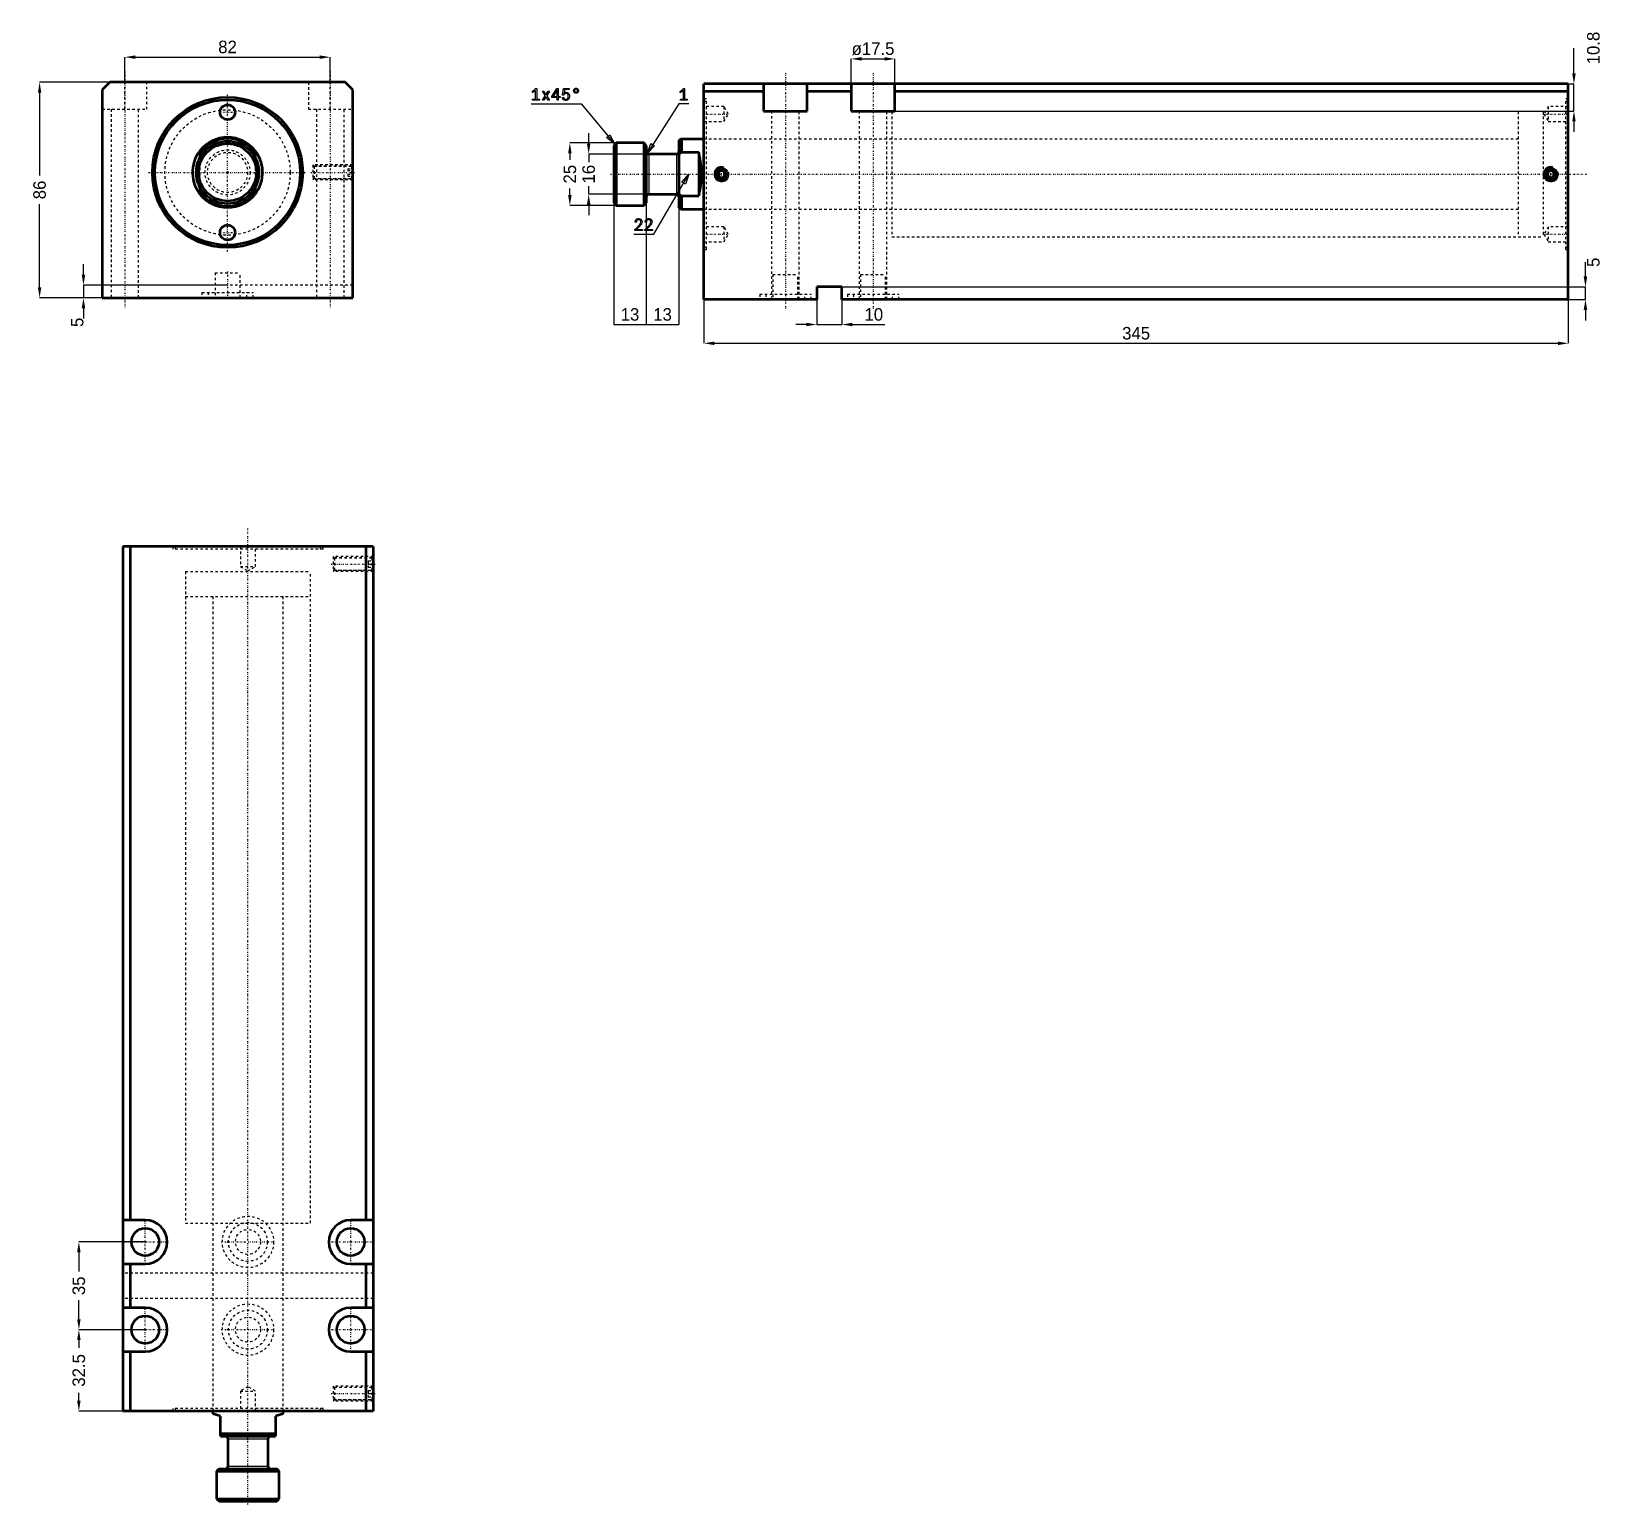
# Model space of a CAD drawing. Header units: millimetres. Extents: x -78 to 548, y -532 to 56.
import ezdxf

# ---------------------------------------------------------------- set-up
doc = ezdxf.new("R2010")
doc.units = ezdxf.units.MM
doc.linetypes.add('Center', pattern=[1.5, 0.45, -0.5, 0.05, -0.5])
doc.linetypes.add('Dashed', pattern=[2, 1, -1])
for name, color, linetype, lineweight in [('2d ConnectionPoints', 7, 'Continuous', 50), ('AM_0', 7, 'Continuous', 50), ('AM_4', 3, 'Continuous', 25), ('AM_5', 3, 'Continuous', 25), ('AM_7', 7, 'Center', 25), ('AM_9', 6, 'Dashed', 25)]:
    doc.layers.add(name, color=color, linetype=linetype, lineweight=lineweight)
doc.dimstyles.new('ISO-25', dxfattribs={"dimtxt": 2.5, "dimasz": 2.5, "dimexe": 1.25, "dimexo": 0.625, "dimtad": 1, "dimtxsty": 'Standard', "dimcen": 2.5, "dimadec": 0, "dimazin": 0, "dimtfac": 1, "dimtmove": 0, "dimatfit": 3, "dimfxl": 0, "dimarcsym": 0})

# ---------------------------------------------------------------- blocks, each defined once
blk = doc.blocks.new('1_JECX_MF_TLA_50_250_0_rod__0_in_JECX_MF_160_TLA_50_250_0__0')
at = {"layer": 'AM_0'}
for p, q in [((-11, 8.66), (-11, 5.94)), ((11, 8.66), (11, 5.94)), ((-11, -5.94), (-11, -8.66)), ((11, -5.94), (11, -8.66))]:
    blk.add_line(p, q, dxfattribs=at)
for points in [[(-11, 8.66), (-11.71, 7.67), (-12.34, 6.62), (-12.87, 5.52), (-13.3, 4.38), (-13.63, 3.2), (-13.86, 2), (-13.98, 0.78), (-13.99, -0.44), (-13.9, -1.65), (-13.7, -2.86), (-13.4, -4.04), (-13, -5.2), (-12.5, -6.31), (-11.9, -7.37), (-11.21, -8.38), (-11, -8.66)], [(11, -8.66), (11.71, -7.67), (12.34, -6.62), (12.87, -5.52), (13.3, -4.38), (13.63, -3.2), (13.86, -2), (13.98, -0.78), (13.99, 0.44), (13.9, 1.65), (13.7, 2.86), (13.4, 4.04), (13, 5.2), (12.5, 6.31), (11.9, 7.37), (11.21, 8.38), (11, 8.66)]]:
    blk.add_lwpolyline(points, dxfattribs=at)
for radius in [12.5, 11.5]:
    blk.add_circle((0, 0), radius, dxfattribs=at)
for radius, start, end in [(14, 38.21321, 141.78679), (13.5, 35.43094, 144.56906), (13.5, 215.43094, 324.56906), (14, 218.21321, 321.78679)]:
    blk.add_arc((0, 0), radius, start, end, dxfattribs=at)
at = {"layer": 'AM_9'}
for p, q in [((-11, 5.94), (-11, -5.94)), ((11, 5.94), (11, -5.94))]:
    blk.add_line(p, q, dxfattribs=at)
for radius in [9, 8]:
    blk.add_circle((0, 0), radius, dxfattribs=at)
blk = doc.blocks.new('2_JECX_MF_EXLA_50_250_0_body__0_in_JECX_MF_160_TLA_50_250_0__0')
at = {"layer": 'AM_0'}
for p, q in [((-47, 36), (-50, 33)), ((-50, 33), (-50, -50)), ((47, 36), (-47, 36)), ((50, 33), (47, 36)), ((50, -50), (50, 33)), ((-50, -50), (50, -50))]:
    blk.add_line(p, q, dxfattribs=at)
for centre, radius in [((0, 0), 30), ((0, 0), 29), ((0, 24), 3), ((0, -24), 3)]:
    blk.add_circle(centre, radius, dxfattribs=at)
at = {"layer": 'AM_5', "linetype": 'Dashed'}
for p, q in [((50, 3), (34, 3)), ((50, -3), (34, -3))]:
    blk.add_line(p, q, dxfattribs=at)
at = {"layer": 'AM_7'}
for p, q in [((-41, 40.3), (-41, -54.3)), ((41, 40.3), (41, -54.3)), ((0, -31.5), (0, 31.5)), ((-3.15, 24), (3.15, 24)), ((-31.5, 0), (31.5, 0)), ((33.2, 0), (50.8, 0)), ((-3.15, -24), (3.15, -24)), ((0, -39.5), (0, -50.5))]:
    blk.add_line(p, q, dxfattribs=at)
at = {"layer": 'AM_9'}
for p, q in [((-41, 25.2), (-41, 36)), ((-32.25, 25.2), (-32.25, 36)), ((32.25, 36), (32.25, 25.2)), ((41, 25.2), (41, 36)), ((-50, 25.2), (-32.25, 25.2)), ((-46.5, 25.2), (-46.5, -50)), ((-35.5, -50), (-35.5, 25.2)), ((32.25, 25.2), (50, 25.2)), ((35.5, 25.2), (35.5, -50)), ((46.5, -50), (46.5, 25.2)), ((34.54, 2.46), (34, 3)), ((34, 3), (34, -3)), ((49.5, 2.4), (34, 2.4)), ((49.46, 2.46), (34.54, 2.46)), ((34.54, 2.46), (34.54, -2.46)), ((48, 1.44), (50, 1.44)), ((48, 1.44), (48, -1.44)), ((48, 0.72), (50, 0.72)), ((50, 3), (49.46, 2.46)), ((49.46, 2.46), (49.46, -2.46)), ((50, 1.9), (49.5, 2.4)), ((49.5, 2.4), (49.5, -2.4)), ((34, -2.4), (49.5, -2.4)), ((34, -3), (34.54, -2.46)), ((34.54, -2.46), (49.46, -2.46)), ((48, -0.72), (50, -0.72)), ((48, -1.44), (50, -1.44)), ((49.46, -2.46), (50, -3)), ((49.5, -2.4), (50, -1.9)), ((-5, -40), (5, -40)), ((-5, -40), (-5, -50)), ((5, -50), (5, -40)), ((50, -45), (-50, -45)), ((-10.25, -47.9), (10.25, -47.9)), ((-10.25, -47.9), (-10.25, -50)), ((-7.75, -47.9), (-7.75, -50)), ((7.75, -50), (7.75, -47.9)), ((10.25, -50), (10.25, -47.9))]:
    blk.add_line(p, q, dxfattribs=at)
blk.add_circle((0, 0), 25, dxfattribs=at)
blk = doc.blocks.new('*D3')
at = {"layer": 'AM_5', "color": 0, "lineweight": -2}
for p, q in [((-41, 36), (-41, 46)), ((-36.83, 46), (36.83, 46)), ((41, 36), (41, 46))]:
    blk.add_line(p, q, dxfattribs=at)
at = {"layer": 'AM_5', "color": 0}
for points in [[(-36.83, 46.69), (-36.83, 45.31), (-41, 46)], [(36.83, 45.31), (36.83, 46.69), (41, 46)]]:
    blk.add_solid(points, dxfattribs=at)
at = {"layer": 'Defpoints', "color": 0}
for p in [(41, 46), (-41, 36), (41, 36)]:
    blk.add_point(p, dxfattribs=at)
at = {"layer": 'AM_5', "color": 0, "insert": (0, 50.05), "char_height": 5, "attachment_point": 5}
blk.add_mtext('82', dxfattribs=at)
blk = doc.blocks.new('*D4')
at = {"layer": 'AM_5', "color": 0, "lineweight": -2}
for p, q in [((-47, 36), (-75, 36)), ((-75, 31.83), (-75, -1.28)), ((-75, -45.83), (-75, -12.72)), ((-50, -50), (-75, -50))]:
    blk.add_line(p, q, dxfattribs=at)
at = {"layer": 'AM_5', "color": 0}
for points in [[(-74.31, 31.83), (-75.69, 31.83), (-75, 36)], [(-75.69, -45.83), (-74.31, -45.83), (-75, -50)]]:
    blk.add_solid(points, dxfattribs=at)
at = {"layer": 'Defpoints', "color": 0}
for p in [(-47, 36), (-75, -50), (-50, -50)]:
    blk.add_point(p, dxfattribs=at)
at = {"layer": 'AM_5', "color": 0, "insert": (-75, -7), "char_height": 5, "attachment_point": 5, "rotation": 90}
blk.add_mtext('86', dxfattribs=at)
blk = doc.blocks.new('*D5')
at = {"layer": 'AM_5', "color": 0, "lineweight": -2}
for p, q in [((-57.5, -40.83), (-57.5, -36.67)), ((0, -45), (-57.5, -45)), ((-57.5, -45), (-57.5, -50)), ((-50, -50), (-57.5, -50)), ((-57.5, -54.17), (-57.5, -58.33))]:
    blk.add_line(p, q, dxfattribs=at)
at = {"layer": 'AM_5', "color": 0}
for points in [[(-58.19, -40.83), (-56.81, -40.83), (-57.5, -45)], [(-56.81, -54.17), (-58.19, -54.17), (-57.5, -50)]]:
    blk.add_solid(points, dxfattribs=at)
at = {"layer": 'Defpoints', "color": 0}
for p in [(-57.5, -50), (-50, -50), (0, -45)]:
    blk.add_point(p, dxfattribs=at)
at = {"layer": 'AM_5', "color": 0, "insert": (-60, -59.83), "char_height": 5, "attachment_point": 5, "rotation": 90}
blk.add_mtext('5', dxfattribs=at)
blk = doc.blocks.new('1_JECX_MF_TLA_50_250_0_rod__0_in_JECX_MF_160_TLA_50_250_0__4')
at = {"layer": 'AM_0'}
for p, q in [((-14, 0), (-14, -1.03)), ((14, -1.03), (14, 0)), ((-11, -2), (-14, -1.03)), ((-11, -10), (-11, -2)), ((14, -1.03), (11, -2)), ((11, -2), (11, -10)), ((-11, -9), (11, -9)), ((-11, -10), (11, -10)), ((-8, -11), (-8, -22)), ((8, -22), (8, -11)), ((-11.5, -23), (-12.5, -24)), ((-12.5, -24), (-12.5, -35)), ((-12.5, -24), (12.5, -24)), ((-11.5, -23), (11.5, -23)), ((12.5, -24), (11.5, -23)), ((12.5, -35), (12.5, -24)), ((-12.5, -35), (12.5, -35)), ((-12.5, -35), (-11.5, -36)), ((-11.5, -36), (11.5, -36)), ((11.5, -36), (12.5, -35))]:
    blk.add_line(p, q, dxfattribs=at)
for centre, start, end in [((-9, -11), 0, 90), ((9, -11), 90, 180), ((-9, -22), 270, 360), ((9, -22), 180, 270)]:
    blk.add_arc(centre, 1, start, end, dxfattribs=at)
at = {"layer": 'AM_4'}
for p, q in [((-8, -11), (8, -11)), ((-8, -22), (8, -22))]:
    blk.add_line(p, q, dxfattribs=at)
at = {"layer": 'AM_7'}
blk.add_line((0, -37.3), (0, 352.25), dxfattribs=at)
at = {"layer": 'AM_9'}
for p, q in [((-25, 335), (25, 335)), ((-25, 335), (-25, 325)), ((25, 325), (25, 335)), ((-25, 325), (25, 325)), ((-14, 325), (-14, 0)), ((14, 0), (14, 325))]:
    blk.add_line(p, q, dxfattribs=at)
blk = doc.blocks.new('2_JECX_MF_EXLA_50_250_0_body__0_in_JECX_MF_160_TLA_50_250_0__4')
at = {"layer": 'AM_0'}
for p, q in [((50, 345), (-50, 345)), ((-50, 345), (-50, 0)), ((-47, 345), (-47, 76.25)), ((47, 345), (47, 76.25)), ((50, 345), (50, 0)), ((-41, 76.25), (-50, 76.25)), ((50, 76.25), (41, 76.25)), ((-50, 58.75), (-41, 58.75)), ((-47, 58.75), (-47, 41.25)), ((41, 58.75), (50, 58.75)), ((47, 58.75), (47, 41.25)), ((-41, 41.25), (-50, 41.25)), ((50, 41.25), (41, 41.25)), ((-50, 23.75), (-41, 23.75)), ((-47, 23.75), (-47, 0)), ((41, 23.75), (50, 23.75)), ((47, 23.75), (47, 0)), ((50, 0), (-50, 0))]:
    blk.add_line(p, q, dxfattribs=at)
for centre in [(-41, 67.5), (41, 67.5), (-41, 32.5), (41, 32.5)]:
    blk.add_circle(centre, 5.5, dxfattribs=at)
for centre, start, end in [((-41, 67.5), 270, 90), ((41, 67.5), 90, 270), ((-41, 32.5), 270, 90), ((41, 32.5), 90, 270)]:
    blk.add_arc(centre, 8.75, start, end, dxfattribs=at)
at = {"layer": 'AM_5', "linetype": 'Dashed'}
for p, q in [((50, 341), (34, 341)), ((50, 335), (34, 335)), ((50, 10), (34, 10)), ((50, 4), (34, 4))]:
    blk.add_line(p, q, dxfattribs=at)
at = {"layer": 'AM_7'}
for p, q in [((33.2, 338), (50.8, 338)), ((-41, 58.3125), (-41, 76.6875)), ((41, 58.3125), (41, 76.6875)), ((-50.1875, 67.5), (-31.8125, 67.5)), ((-10.7625, 67.5), (10.7625, 67.5)), ((31.8125, 67.5), (50.1875, 67.5)), ((-41, 23.3125), (-41, 41.6875)), ((41, 23.3125), (41, 41.6875)), ((-50.1875, 32.5), (-31.8125, 32.5)), ((-10.7625, 32.5), (10.7625, 32.5)), ((31.8125, 32.5), (50.1875, 32.5)), ((33.2, 7), (50.8, 7))]:
    blk.add_line(p, q, dxfattribs=at)
at = {"layer": 'AM_9'}
for p, q in [((-30, 345), (-30, 344)), ((-29, 345), (-29, 344)), ((-3, 345), (-3, 337)), ((3, 337), (3, 345)), ((29, 344), (29, 345)), ((30, 344), (30, 345)), ((30, 344), (-30, 344)), ((34, 341), (34, 335)), ((34.5415, 340.4585), (34, 341)), ((49.5, 340.4), (34, 340.4)), ((49.4585, 340.4585), (34.5415, 340.4585)), ((34.5415, 340.4585), (34.5415, 335.5415)), ((48, 339.25), (50, 339.25)), ((48, 339.25), (48, 336.75)), ((50, 341), (49.4585, 340.4585)), ((49.4585, 340.4585), (49.4585, 335.5415)), ((49.5, 340.4), (49.5, 335.6)), ((50, 339.9), (49.5, 340.4)), ((-25, 335), (25, 335)), ((-25, 335), (-25, 75)), ((-3, 337), (0, 335.2679)), ((-3, 337), (3, 337)), ((0, 335.2679), (3, 337)), ((25, 75), (25, 335)), ((34, 335.6), (49.5, 335.6)), ((34, 335), (34.5415, 335.5415)), ((34.5415, 335.5415), (49.4585, 335.5415)), ((48, 338), (50, 338)), ((48, 336.75), (50, 336.75)), ((49.4585, 335.5415), (50, 335)), ((49.5, 335.6), (50, 336.1)), ((-25, 75), (25, 75)), ((-14, 75), (-14, 0)), ((14, 0), (14, 75)), ((50, 55), (-50, 55)), ((50, 45), (-50, 45)), ((0, 9.7321), (-3, 8)), ((-3, 8), (-3, 0)), ((-3, 8), (3, 8)), ((3, 8), (0, 9.7321)), ((3, 0), (3, 8)), ((34, 10), (34, 4)), ((34.5415, 9.4585), (34, 10)), ((49.5, 9.4), (34, 9.4)), ((49.4585, 9.4585), (34.5415, 9.4585)), ((34.5415, 9.4585), (34.5415, 4.5415)), ((48, 8.25), (50, 8.25)), ((48, 8.25), (48, 5.75)), ((48, 7), (50, 7)), ((50, 10), (49.4585, 9.4585)), ((49.4585, 9.4585), (49.4585, 4.5415)), ((50, 8.9), (49.5, 9.4)), ((49.5, 9.4), (49.5, 4.6)), ((30, 1), (-30, 1)), ((-30, 1), (-30, 0)), ((-29, 1), (-29, 0)), ((29, 0), (29, 1)), ((30, 0), (30, 1)), ((34, 4.6), (49.5, 4.6)), ((34, 4), (34.5415, 4.5415)), ((34.5415, 4.5415), (49.4585, 4.5415)), ((48, 5.75), (50, 5.75)), ((49.4585, 4.5415), (50, 4)), ((49.5, 4.6), (50, 5.1))]:
    blk.add_line(p, q, dxfattribs=at)
for centre, radius in [((0, 67.5), 10.25), ((0, 67.5), 7.75), ((0, 67.5), 5), ((0, 32.5), 10.25), ((0, 32.5), 7.75), ((0, 32.5), 5)]:
    blk.add_circle(centre, radius, dxfattribs=at)
blk = doc.blocks.new('*D11')
at = {"layer": 'AM_5', "color": 0, "lineweight": -2}
for p, q in [((-32.84, -426.77), (-59.34, -426.77)), ((-59.34, -430.93), (-59.34, -438.6)), ((-59.34, -457.6), (-59.34, -449.93)), ((-32.84, -461.77), (-59.34, -461.77))]:
    blk.add_line(p, q, dxfattribs=at)
at = {"layer": 'AM_5', "color": 0}
for points in [[(-60.03, -430.93), (-58.64, -430.93), (-59.34, -426.77)], [(-60.03, -457.6), (-58.64, -457.6), (-59.34, -461.77)]]:
    blk.add_solid(points, dxfattribs=at)
at = {"layer": 'Defpoints', "color": 0}
for p in [(-59.34, -426.77), (-32.84, -426.77), (-32.84, -461.77)]:
    blk.add_point(p, dxfattribs=at)
at = {"layer": 'AM_5', "color": 0, "insert": (-59.34, -444.27), "char_height": 5, "attachment_point": 5, "rotation": 90}
blk.add_mtext('35', dxfattribs=at)
blk = doc.blocks.new('*D12')
at = {"layer": 'AM_5', "color": 0, "lineweight": -2}
for p, q in [((-32.84, -461.77), (-59.34, -461.77)), ((-59.34, -465.93), (-59.34, -469.02)), ((-59.34, -490.1), (-59.34, -487.02)), ((-41.84, -494.27), (-59.34, -494.27))]:
    blk.add_line(p, q, dxfattribs=at)
at = {"layer": 'AM_5', "color": 0}
for points in [[(-60.03, -465.93), (-58.64, -465.93), (-59.34, -461.77)], [(-60.03, -490.1), (-58.64, -490.1), (-59.34, -494.27)]]:
    blk.add_solid(points, dxfattribs=at)
at = {"layer": 'Defpoints', "color": 0}
for p in [(-32.84, -461.77), (-59.34, -494.27), (-41.84, -494.27)]:
    blk.add_point(p, dxfattribs=at)
at = {"layer": 'AM_5', "color": 0, "insert": (-59.34, -478.02), "char_height": 5, "attachment_point": 5, "rotation": 90}
blk.add_mtext('32.5', dxfattribs=at)
blk = doc.blocks.new('1_JECX_MF_TLA_50_250_0_rod__0_in_JECX_MF_160_TLA_50_250_0__2')
at = {"layer": 'AM_0'}
for p, q in [((-9, 14), (-10, 13.5)), ((-10, 13.5), (-10, -13.5)), ((0, 14), (-9, 14)), ((-9, 14), (-9, 8.66)), ((-35, 12.5), (-36, 11.5)), ((-36, 11.5), (-36, -11.5)), ((-24, 12.5), (-35, 12.5)), ((-35, 12.5), (-35, -12.5)), ((-23, 11.5), (-24, 12.5)), ((-24, 12.5), (-24, -12.5)), ((-23, 11.5), (-23, -11.5)), ((-11, 8), (-22, 8)), ((-9, 8.66), (-10, 7.83)), ((-2, 8.66), (-9, 8.66)), ((-2, 8.66), (-2, -8.66)), ((-36, -11.5), (-35, -12.5)), ((-35, -12.5), (-24, -12.5)), ((-24, -12.5), (-23, -11.5)), ((-22, -8), (-11, -8)), ((-9, -8.66), (-2, -8.66)), ((-9, -8.66), (-9, -14)), ((-10, -13.5), (-9, -14)), ((-9, -14), (0, -14))]:
    blk.add_line(p, q, dxfattribs=at)
for points in [[(-2, -8.66), (-1.77, -7.67), (-1.57, -6.62), (-1.39, -5.52), (-1.25, -4.38), (-1.15, -3.2), (-1.07, -2), (-1.03, -0.78), (-1.03, 0.44), (-1.06, 1.65), (-1.12, 2.86), (-1.22, 4.04), (-1.35, 5.2), (-1.51, 6.31), (-1.71, 7.37), (-1.93, 8.38), (-2, 8.66)], [(-10, -7.83), (-9.96, -7.86), (-9, -8.66)]]:
    blk.add_lwpolyline(points, dxfattribs=at)
for centre, start, end in [((-22, 9), 180, 270), ((-11, 9), 270, 0), ((-22, -9), 90, 180), ((-11, -9), 360, 90)]:
    blk.add_arc(centre, 1, start, end, dxfattribs=at)
at = {"layer": 'AM_4'}
for p, q in [((-22, 8), (-22, -8)), ((-11, 8), (-11, -8))]:
    blk.add_line(p, q, dxfattribs=at)
at = {"layer": 'AM_7'}
blk.add_line((-37.3, 0), (352.25, 0), dxfattribs=at)
at = {"layer": 'AM_9'}
for p, q in [((335, 25), (325, 25)), ((325, 25), (325, -25)), ((335, 25), (335, -25)), ((325, 14), (0, 14)), ((0, -14), (325, -14)), ((325, -25), (335, -25))]:
    blk.add_line(p, q, dxfattribs=at)
blk = doc.blocks.new('2_JECX_MF_EXLA_50_250_0_body__0_in_JECX_MF_160_TLA_50_250_0__2')
at = {"layer": 'AM_0'}
for p, q in [((0, -50), (0, 36)), ((345, 36), (0, 36)), ((23.75, 33), (0, 33)), ((23.75, 36), (23.75, 25.2)), ((41.25, 25.2), (41.25, 36)), ((58.75, 33), (41.25, 33)), ((58.75, 36), (58.75, 25.2)), ((76.25, 25.2), (76.25, 36)), ((345, 33), (76.25, 33)), ((345, -50), (345, 36)), ((23.75, 25.2), (41.25, 25.2)), ((58.75, 25.2), (76.25, 25.2)), ((7, 1.44), (5.75, 0.72)), ((5.75, 0.72), (5.75, -0.72)), ((8.25, 0.72), (7, 1.44)), ((8.25, -0.72), (8.25, 0.72)), ((338, 1.44), (336.75, 0.72)), ((336.75, 0.72), (336.75, -0.72)), ((339.25, 0.72), (338, 1.44)), ((339.25, -0.72), (339.25, 0.72)), ((5.75, -0.72), (7, -1.44)), ((7, -1.44), (8.25, -0.72)), ((336.75, -0.72), (338, -1.44)), ((338, -1.44), (339.25, -0.72)), ((45, -50), (0, -50)), ((45, -45), (45, -50)), ((55, -45), (45, -45)), ((55, -50), (55, -45)), ((345, -50), (55, -50))]:
    blk.add_line(p, q, dxfattribs=at)
for centre, radius in [((7, 0), 2.46), ((7, 0), 2.4), ((7, 0), 1.9), ((338, 0), 2.46), ((338, 0), 2.4), ((338, 0), 1.9)]:
    blk.add_circle(centre, radius, dxfattribs=at)
at = {"layer": 'AM_5'}
for centre in [(7, 0), (338, 0)]:
    blk.add_arc(centre, 3, 75, 15, dxfattribs=at)
at = {"layer": 'AM_7'}
for p, q in [((32.5, 40.3), (32.5, -54.3)), ((67.5, 40.3), (67.5, -54.3)), ((-0.49, 24), (10.22, 24)), ((334.78, 24), (345.49, 24)), ((7, -3.15), (7, 3.15)), ((338, -3.15), (338, 3.15)), ((-0.49, -24), (10.22, -24)), ((334.78, -24), (345.49, -24))]:
    blk.add_line(p, q, dxfattribs=at)
at = {"layer": 'AM_9'}
for p, q in [((1, 30), (0, 30)), ((1, 29), (0, 29)), ((8, 27), (0, 27)), ((1, -30), (1, 30)), ((9.73, 24), (8, 27)), ((8, 27), (8, 21)), ((27, 25.2), (27, -50)), ((38, -50), (38, 25.2)), ((62, 25.2), (62, -50)), ((73, -50), (73, 25.2)), ((337, 27), (335.27, 24)), ((345, 27), (337, 27)), ((337, 27), (337, 21)), ((344, -30), (344, 30)), ((345, 30), (344, 30)), ((345, 29), (344, 29)), ((0, 21), (8, 21)), ((8, 21), (9.73, 24)), ((335, 25), (75, 25)), ((75, 25), (75, -25)), ((335, 25), (335, -25)), ((335.27, 24), (337, 21)), ((337, 21), (345, 21)), ((75, 14), (0, 14)), ((0, -14), (75, -14)), ((8, -21), (0, -21)), ((9.73, -24), (8, -21)), ((8, -21), (8, -27)), ((8, -27), (9.73, -24)), ((75, -25), (335, -25)), ((337, -21), (335.27, -24)), ((335.27, -24), (337, -27)), ((345, -21), (337, -21)), ((337, -21), (337, -27)), ((0, -27), (8, -27)), ((0, -29), (1, -29)), ((0, -30), (1, -30)), ((337, -27), (345, -27)), ((344, -29), (345, -29)), ((344, -30), (345, -30)), ((27.5, -40), (37.5, -40)), ((27.5, -40), (27.5, -50)), ((37.5, -50), (37.5, -40)), ((62.5, -40), (72.5, -40)), ((62.5, -40), (62.5, -50)), ((72.5, -50), (72.5, -40)), ((22.25, -47.9), (42.75, -47.9)), ((22.25, -47.9), (22.25, -50)), ((24.75, -47.9), (24.75, -50)), ((40.25, -50), (40.25, -47.9)), ((42.75, -50), (42.75, -47.9)), ((57.25, -47.9), (77.75, -47.9)), ((57.25, -47.9), (57.25, -50)), ((59.75, -47.9), (59.75, -50)), ((75.25, -50), (75.25, -47.9)), ((77.75, -50), (77.75, -47.9))]:
    blk.add_line(p, q, dxfattribs=at)
blk = doc.blocks.new('*D25')
at = {"layer": 'AM_5', "color": 0, "lineweight": -2}
for p, q in [((248.89, 35.31), (248.89, 45.31)), ((253.06, 45.31), (262.22, 45.31)), ((266.39, 35.31), (266.39, 45.31))]:
    blk.add_line(p, q, dxfattribs=at)
at = {"layer": 'AM_5', "color": 0}
for points in [[(253.06, 46.01), (253.06, 44.62), (248.89, 45.31)], [(262.22, 46.01), (262.22, 44.62), (266.39, 45.31)]]:
    blk.add_solid(points, dxfattribs=at)
at = {"layer": 'Defpoints', "color": 0}
for p in [(266.39, 45.31), (248.89, 35.31), (266.39, 35.31)]:
    blk.add_point(p, dxfattribs=at)
at = {"layer": 'AM_5', "color": 0, "insert": (257.64, 49.31), "char_height": 5, "attachment_point": 5}
blk.add_mtext('ø17.5', dxfattribs=at)
blk = doc.blocks.new('*D26')
at = {"layer": 'AM_5', "color": 0, "lineweight": -2}
for p, q in [((537.39, 39.48), (537.39, 49.64)), ((266.39, 35.31), (537.39, 35.31)), ((537.39, 24.51), (537.39, 35.31)), ((266.39, 24.51), (537.39, 24.51)), ((537.39, 20.34), (537.39, 16.18))]:
    blk.add_line(p, q, dxfattribs=at)
at = {"layer": 'AM_5', "color": 0}
for points in [[(536.69, 39.48), (538.08, 39.48), (537.39, 35.31)], [(536.69, 20.34), (538.08, 20.34), (537.39, 24.51)]]:
    blk.add_solid(points, dxfattribs=at)
at = {"layer": 'Defpoints', "color": 0}
for p in [(266.39, 35.31), (537.39, 35.31), (266.39, 24.51)]:
    blk.add_point(p, dxfattribs=at)
at = {"layer": 'AM_5', "color": 0, "insert": (545.14, 49.64), "char_height": 5, "attachment_point": 5, "rotation": 90}
blk.add_mtext('10.8', dxfattribs=at)
blk = doc.blocks.new('*D27')
at = {"layer": 'AM_5', "color": 0, "lineweight": -2}
for p, q in [((190.14, -50.69), (190.14, -68.19)), ((535.14, -50.69), (535.14, -68.19)), ((194.31, -68.19), (530.97, -68.19))]:
    blk.add_line(p, q, dxfattribs=at)
at = {"layer": 'AM_5', "color": 0}
for points in [[(194.31, -67.49), (194.31, -68.88), (190.14, -68.19)], [(530.97, -67.49), (530.97, -68.88), (535.14, -68.19)]]:
    blk.add_solid(points, dxfattribs=at)
at = {"layer": 'Defpoints', "color": 0}
for p in [(190.14, -50.69), (535.14, -50.69), (535.14, -68.19)]:
    blk.add_point(p, dxfattribs=at)
at = {"layer": 'AM_5', "color": 0, "insert": (362.64, -64.19), "char_height": 5, "attachment_point": 5}
blk.add_mtext('345', dxfattribs=at)
blk = doc.blocks.new('*D28')
at = {"layer": 'AM_5', "color": 0, "lineweight": -2}
for p, q in [((167.14, -12.19), (167.14, -60.69)), ((180.14, -9.69), (180.14, -60.69)), ((167.14, -60.69), (180.14, -60.69))]:
    blk.add_line(p, q, dxfattribs=at)
at = {"layer": 'Defpoints', "color": 0}
for p in [(167.14, -12.19), (180.14, -9.69), (180.14, -60.69)]:
    blk.add_point(p, dxfattribs=at)
at = {"layer": 'AM_5', "color": 0, "insert": (173.64, -56.69), "char_height": 5, "attachment_point": 5}
blk.add_mtext('13', dxfattribs=at)
blk = doc.blocks.new('*D29')
at = {"layer": 'AM_5', "color": 0, "lineweight": -2}
for p, q in [((154.14, -12.19), (154.14, -60.69)), ((167.14, -12.19), (167.14, -60.69)), ((154.14, -60.69), (167.14, -60.69))]:
    blk.add_line(p, q, dxfattribs=at)
at = {"layer": 'Defpoints', "color": 0}
for p in [(154.14, -12.19), (167.14, -12.19), (167.14, -60.69)]:
    blk.add_point(p, dxfattribs=at)
at = {"layer": 'AM_5', "color": 0, "insert": (160.64, -56.69), "char_height": 5, "attachment_point": 5}
blk.add_mtext('13', dxfattribs=at)
blk = doc.blocks.new('*D30')
at = {"layer": 'AM_5', "color": 0, "lineweight": -2}
for p, q in [((155.14, 11.81), (136.64, 11.81)), ((136.64, 7.64), (136.64, 4.98)), ((136.64, -9.02), (136.64, -6.36)), ((155.14, -13.19), (136.64, -13.19))]:
    blk.add_line(p, q, dxfattribs=at)
at = {"layer": 'AM_5', "color": 0}
for points in [[(135.94, 7.64), (137.33, 7.64), (136.64, 11.81)], [(135.94, -9.02), (137.33, -9.02), (136.64, -13.19)]]:
    blk.add_solid(points, dxfattribs=at)
at = {"layer": 'Defpoints', "color": 0}
for p in [(136.64, 11.81), (155.14, 11.81), (155.14, -13.19)]:
    blk.add_point(p, dxfattribs=at)
at = {"layer": 'AM_5', "color": 0, "insert": (136.64, -0.69), "char_height": 5, "attachment_point": 5, "rotation": 90}
blk.add_mtext('25', dxfattribs=at)
blk = doc.blocks.new('*D31')
at = {"layer": 'AM_5', "color": 0, "lineweight": -2}
for p, q in [((144.14, 11.48), (144.14, 15.64)), ((168.14, 7.31), (144.14, 7.31)), ((144.14, 7.31), (144.14, 4.14)), ((144.14, -8.69), (144.14, -5.52)), ((168.14, -8.69), (144.14, -8.69)), ((144.14, -12.86), (144.14, -17.02))]:
    blk.add_line(p, q, dxfattribs=at)
at = {"layer": 'AM_5', "color": 0}
for points in [[(143.44, 11.48), (144.83, 11.48), (144.14, 7.31)], [(143.44, -12.86), (144.83, -12.86), (144.14, -8.69)]]:
    blk.add_solid(points, dxfattribs=at)
at = {"layer": 'Defpoints', "color": 0}
for p in [(144.14, 7.31), (168.14, 7.31), (168.14, -8.69)]:
    blk.add_point(p, dxfattribs=at)
at = {"layer": 'AM_5', "color": 0, "insert": (144.14, -0.69), "char_height": 5, "attachment_point": 5, "rotation": 90}
blk.add_mtext('16', dxfattribs=at)
blk = doc.blocks.new('*D32')
at = {"layer": 'AM_5', "color": 0, "lineweight": -2}
for p, q in [((235.14, -45.69), (235.14, -60.69)), ((245.14, -50.69), (245.14, -60.69)), ((230.97, -60.69), (226.81, -60.69)), ((235.14, -60.69), (245.14, -60.69)), ((249.31, -60.69), (262.36, -60.69))]:
    blk.add_line(p, q, dxfattribs=at)
at = {"layer": 'AM_5', "color": 0}
for points in [[(230.97, -59.99), (230.97, -61.38), (235.14, -60.69)], [(249.31, -59.99), (249.31, -61.38), (245.14, -60.69)]]:
    blk.add_solid(points, dxfattribs=at)
at = {"layer": 'Defpoints', "color": 0}
for p in [(235.14, -45.69), (245.14, -50.69), (245.14, -60.69)]:
    blk.add_point(p, dxfattribs=at)
at = {"layer": 'AM_5', "color": 0, "insert": (257.94, -56.69), "char_height": 5, "attachment_point": 5}
blk.add_mtext('10', dxfattribs=at)
blk = doc.blocks.new('*D33')
at = {"layer": 'AM_5', "color": 0, "lineweight": -2}
for p, q in [((541.97, -41.52), (541.97, -35.86)), ((235.14, -45.69), (541.97, -45.69)), ((541.97, -50.69), (541.97, -45.69)), ((245.14, -50.69), (541.97, -50.69)), ((541.97, -54.86), (541.97, -59.02))]:
    blk.add_line(p, q, dxfattribs=at)
at = {"layer": 'AM_5', "color": 0}
for points in [[(541.28, -41.52), (542.67, -41.52), (541.97, -45.69)], [(541.28, -54.86), (542.67, -54.86), (541.97, -50.69)]]:
    blk.add_solid(points, dxfattribs=at)
at = {"layer": 'Defpoints', "color": 0}
for p in [(235.14, -45.69), (245.14, -50.69), (541.97, -50.69)]:
    blk.add_point(p, dxfattribs=at)
at = {"layer": 'AM_5', "color": 0, "insert": (545.14, -35.86), "char_height": 5, "attachment_point": 5, "rotation": 90}
blk.add_mtext('5', dxfattribs=at)

msp = doc.modelspace()

# ---------------------------------------------------------------- linework, layer by layer
at = {"layer": '2d ConnectionPoints'}
for p in [(0, 0), (190.139, -0.689), (8.161, -494.266)]:
    msp.add_point(p, dxfattribs=at)
at = {"layer": 'AM_5'}
for p, q in [((121.139, 27.311), (141.139, 27.311)), ((141.139, 27.311), (154.639, 11.311)), ((180.139, 27.311), (167.432, 7.604)), ((184.139, 27.311), (180.139, 27.311)), ((170.139, -24.689), (184.139, -0.689)), ((162.139, -24.689), (170.139, -24.689))]:
    msp.add_line(p, q, dxfattribs=at)
for points in [[(121.747, 29.227), (122.943, 29.227), (122.943, 32.743), (122.943, 32.743), (122.879, 32.678), (122.77, 32.577), (122.77, 32.577), (122.647, 32.472), (122.556, 32.399), (122.556, 32.399), (122.462, 32.326), (122.321, 32.223), (122.321, 32.223), (122.178, 32.127), (122.082, 32.067), (122.082, 32.067), (121.988, 32.013), (121.858, 31.947), (121.858, 31.947), (121.741, 31.9), (121.669, 31.879), (121.669, 32.373), (121.669, 32.373), (121.758, 32.415), (121.898, 32.495), (121.898, 32.495), (122.046, 32.595), (122.148, 32.673), (122.148, 32.673), (122.252, 32.757), (122.402, 32.887), (122.402, 32.887), (122.547, 33.021), (122.641, 33.114), (122.641, 33.114), (122.729, 33.205), (122.848, 33.333), (122.848, 33.333), (122.95, 33.451), (123.008, 33.523), (123.424, 33.523), (123.424, 29.227), (124.51, 29.227), (124.51, 28.811), (121.747, 28.811), (121.747, 29.227)], [(126.81, 30.595), (125.711, 32.386), (126.28, 32.386), (127.099, 31.03), (127.96, 32.386), (128.477, 32.386), (127.392, 30.637), (128.529, 28.811), (127.954, 28.811), (127.089, 30.215), (126.176, 28.811), (125.65, 28.811), (126.81, 30.595)], [(131.564, 29.851), (129.458, 29.851), (129.458, 30.273), (131.375, 33.523), (132.019, 33.523), (132.019, 30.289), (132.721, 30.289), (132.721, 29.851), (132.019, 29.851), (132.019, 28.811), (131.564, 28.811), (131.564, 29.851)], [(131.57, 30.289), (131.57, 32.977), (130.017, 30.289), (131.57, 30.289)], [(135.021, 28.752), (135.021, 28.752), (134.874, 28.757), (134.665, 28.783), (134.665, 28.783), (134.469, 28.832), (134.345, 28.877), (134.345, 28.877), (134.229, 28.933), (134.073, 29.037), (134.073, 29.037), (133.939, 29.166), (133.862, 29.266), (133.862, 29.266), (133.798, 29.376), (133.727, 29.563), (133.727, 29.563), (133.689, 29.774), (133.682, 29.929), (134.189, 29.929), (134.189, 29.929), (134.199, 29.783), (134.248, 29.592), (134.248, 29.592), (134.34, 29.436), (134.425, 29.35), (134.425, 29.35), (134.525, 29.28), (134.696, 29.204), (134.696, 29.204), (134.894, 29.163), (135.041, 29.155), (135.041, 29.155), (135.166, 29.162), (135.338, 29.198), (135.338, 29.198), (135.49, 29.265), (135.58, 29.327), (135.58, 29.327), (135.661, 29.401), (135.766, 29.527), (135.766, 29.527), (135.85, 29.672), (135.895, 29.779), (135.895, 29.779), (135.932, 29.893), (135.971, 30.072), (135.971, 30.072), (135.992, 30.26), (135.996, 30.39), (135.996, 30.39), (135.992, 30.51), (135.972, 30.683), (135.972, 30.683), (135.934, 30.85), (135.899, 30.957), (135.899, 30.957), (135.856, 31.059), (135.776, 31.197), (135.776, 31.197), (135.678, 31.316), (135.603, 31.385), (135.603, 31.385), (135.52, 31.443), (135.381, 31.507), (135.381, 31.507), (135.225, 31.541), (135.112, 31.547), (135.112, 31.547), (134.991, 31.539), (134.821, 31.498), (134.821, 31.498), (134.664, 31.42), (134.566, 31.349), (134.566, 31.349), (134.477, 31.264), (134.368, 31.114), (134.368, 31.114), (134.286, 30.938), (134.248, 30.806), (133.754, 30.806), (134.092, 33.536), (136.386, 33.536), (136.386, 33.114), (134.553, 33.114), (134.345, 31.55), (134.345, 31.55), (134.414, 31.635), (134.521, 31.744), (134.521, 31.744), (134.634, 31.834), (134.712, 31.884), (134.712, 31.884), (134.794, 31.924), (134.928, 31.968), (134.928, 31.968), (135.073, 31.991), (135.177, 31.996), (135.177, 31.996), (135.336, 31.987), (135.559, 31.942), (135.559, 31.942), (135.762, 31.858), (135.886, 31.781), (135.886, 31.781), (135.999, 31.689), (136.149, 31.528), (136.149, 31.528), (136.272, 31.339), (136.341, 31.198), (136.341, 31.198), (136.397, 31.047), (136.458, 30.808), (136.458, 30.808), (136.49, 30.555), (136.497, 30.377), (136.497, 30.377), (136.489, 30.19), (136.45, 29.927), (136.45, 29.927), (136.378, 29.682), (136.311, 29.531), (136.311, 29.531), (136.231, 29.39), (136.089, 29.203), (136.089, 29.203), (135.919, 29.045), (135.791, 28.957), (135.791, 28.957), (135.653, 28.883), (135.431, 28.803), (135.431, 28.803), (135.191, 28.76), (135.021, 28.752)], [(139.096, 31.606), (139.096, 31.606), (138.993, 31.611), (138.846, 31.639), (138.846, 31.639), (138.705, 31.692), (138.615, 31.741), (138.615, 31.741), (138.53, 31.798), (138.417, 31.899), (138.417, 31.899), (138.319, 32.018), (138.264, 32.106), (138.264, 32.106), (138.217, 32.2), (138.166, 32.347), (138.166, 32.347), (138.139, 32.5), (138.134, 32.607), (138.134, 32.607), (138.139, 32.713), (138.166, 32.867), (138.166, 32.867), (138.217, 33.013), (138.264, 33.107), (138.264, 33.107), (138.319, 33.196), (138.417, 33.314), (138.417, 33.314), (138.53, 33.415), (138.615, 33.473), (138.615, 33.473), (138.705, 33.521), (138.846, 33.574), (138.846, 33.574), (138.993, 33.602), (139.096, 33.608), (139.096, 33.608), (139.198, 33.602), (139.346, 33.574), (139.346, 33.574), (139.486, 33.521), (139.575, 33.473), (139.575, 33.473), (139.659, 33.415), (139.772, 33.314), (139.772, 33.314), (139.868, 33.197), (139.923, 33.109), (139.923, 33.109), (139.969, 33.015), (140.019, 32.869), (140.019, 32.869), (140.046, 32.714), (140.051, 32.607), (140.051, 32.607), (140.046, 32.499), (140.019, 32.345), (140.019, 32.345), (139.969, 32.198), (139.923, 32.105), (139.923, 32.105), (139.868, 32.017), (139.772, 31.899), (139.772, 31.899), (139.659, 31.798), (139.575, 31.741), (139.575, 31.741), (139.486, 31.692), (139.346, 31.639), (139.346, 31.639), (139.198, 31.611), (139.096, 31.606)], [(139.096, 32.002), (139.096, 32.002), (139.157, 32.005), (139.246, 32.023), (139.246, 32.023), (139.331, 32.054), (139.385, 32.083), (139.385, 32.083), (139.436, 32.118), (139.505, 32.179), (139.505, 32.179), (139.563, 32.251), (139.596, 32.304), (139.596, 32.304), (139.624, 32.361), (139.655, 32.45), (139.655, 32.45), (139.671, 32.543), (139.674, 32.607), (139.674, 32.607), (139.671, 32.671), (139.655, 32.764), (139.655, 32.764), (139.624, 32.852), (139.596, 32.909), (139.596, 32.909), (139.563, 32.963), (139.505, 33.034), (139.505, 33.034), (139.436, 33.095), (139.385, 33.13), (139.385, 33.13), (139.331, 33.159), (139.246, 33.191), (139.246, 33.191), (139.157, 33.208), (139.096, 33.211), (139.096, 33.211), (139.034, 33.208), (138.945, 33.191), (138.945, 33.191), (138.86, 33.159), (138.805, 33.13), (138.805, 33.13), (138.753, 33.095), (138.684, 33.034), (138.684, 33.034), (138.625, 32.963), (138.59, 32.909), (138.59, 32.909), (138.562, 32.852), (138.531, 32.764), (138.531, 32.764), (138.514, 32.671), (138.511, 32.607), (138.511, 32.607), (138.514, 32.543), (138.531, 32.45), (138.531, 32.45), (138.562, 32.361), (138.59, 32.304), (138.59, 32.304), (138.625, 32.251), (138.684, 32.179), (138.684, 32.179), (138.753, 32.118), (138.805, 32.083), (138.805, 32.083), (138.86, 32.054), (138.945, 32.023), (138.945, 32.023), (139.034, 32.005), (139.096, 32.002)], [(180.747, 29.227), (181.943, 29.227), (181.943, 32.743), (181.943, 32.743), (181.879, 32.678), (181.77, 32.577), (181.77, 32.577), (181.647, 32.472), (181.556, 32.399), (181.556, 32.399), (181.462, 32.326), (181.321, 32.223), (181.321, 32.223), (181.178, 32.127), (181.082, 32.067), (181.082, 32.067), (180.988, 32.013), (180.858, 31.947), (180.858, 31.947), (180.741, 31.9), (180.669, 31.879), (180.669, 32.373), (180.669, 32.373), (180.758, 32.415), (180.898, 32.495), (180.898, 32.495), (181.046, 32.595), (181.148, 32.673), (181.148, 32.673), (181.252, 32.757), (181.402, 32.887), (181.402, 32.887), (181.547, 33.021), (181.641, 33.114), (181.641, 33.114), (181.729, 33.205), (181.848, 33.333), (181.848, 33.333), (181.95, 33.451), (182.008, 33.523), (182.424, 33.523), (182.424, 29.227), (183.51, 29.227), (183.51, 28.811), (180.747, 28.811), (180.747, 29.227)], [(154.639, 11.311), (151.315, 13.958), (152.589, 15.033), (154.639, 11.311)], [(167.432, 7.604), (168.99, 11.557), (170.391, 10.654), (167.432, 7.604)], [(184.139, -0.689), (182.76, -4.708), (181.32, -3.868), (184.139, -0.689)], [(162.786, -22.578), (162.786, -22.578), (163, -22.383), (163.305, -22.097), (163.305, -22.097), (163.591, -21.82), (163.771, -21.641), (163.771, -21.641), (163.943, -21.46), (164.19, -21.176), (164.19, -21.176), (164.423, -20.876), (164.57, -20.667), (164.57, -20.667), (164.7, -20.46), (164.841, -20.164), (164.841, -20.164), (164.917, -19.886), (164.931, -19.712), (164.931, -19.712), (164.927, -19.614), (164.903, -19.475), (164.903, -19.475), (164.86, -19.347), (164.821, -19.267), (164.821, -19.267), (164.773, -19.192), (164.689, -19.093), (164.689, -19.093), (164.591, -19.011), (164.517, -18.964), (164.517, -18.964), (164.437, -18.926), (164.312, -18.884), (164.312, -18.884), (164.177, -18.861), (164.083, -18.857), (164.083, -18.857), (163.979, -18.861), (163.831, -18.885), (163.831, -18.885), (163.694, -18.928), (163.608, -18.968), (163.608, -18.968), (163.529, -19.016), (163.423, -19.103), (163.423, -19.103), (163.334, -19.208), (163.283, -19.288), (163.283, -19.288), (163.241, -19.375), (163.196, -19.516), (163.196, -19.516), (163.171, -19.672), (163.166, -19.783), (162.679, -19.783), (162.679, -19.783), (162.686, -19.617), (162.726, -19.384), (162.726, -19.384), (162.799, -19.174), (162.867, -19.046), (162.867, -19.046), (162.948, -18.928), (163.089, -18.774), (163.089, -18.774), (163.253, -18.647), (163.376, -18.578), (163.376, -18.578), (163.507, -18.52), (163.713, -18.458), (163.713, -18.458), (163.931, -18.425), (164.083, -18.418), (164.083, -18.418), (164.225, -18.424), (164.431, -18.456), (164.431, -18.456), (164.629, -18.514), (164.756, -18.568), (164.756, -18.568), (164.875, -18.633), (165.036, -18.752), (165.036, -18.752), (165.175, -18.896), (165.254, -19.007), (165.254, -19.007), (165.322, -19.126), (165.395, -19.322), (165.395, -19.322), (165.434, -19.536), (165.441, -19.689), (165.441, -19.689), (165.43, -19.862), (165.372, -20.129), (165.372, -20.129), (165.265, -20.402), (165.165, -20.589), (165.165, -20.589), (165.051, -20.775), (164.866, -21.044), (164.866, -21.044), (164.664, -21.301), (164.52, -21.465), (164.52, -21.465), (164.365, -21.632), (164.105, -21.904), (164.105, -21.904), (163.812, -22.199), (163.599, -22.409), (163.254, -22.747), (165.581, -22.751), (165.581, -23.189), (162.614, -23.189), (162.614, -22.734), (162.786, -22.578)], [(166.786, -22.578), (166.786, -22.578), (167, -22.383), (167.305, -22.097), (167.305, -22.097), (167.591, -21.82), (167.771, -21.641), (167.771, -21.641), (167.943, -21.46), (168.19, -21.176), (168.19, -21.176), (168.423, -20.876), (168.57, -20.667), (168.57, -20.667), (168.7, -20.46), (168.841, -20.164), (168.841, -20.164), (168.917, -19.886), (168.931, -19.712), (168.931, -19.712), (168.927, -19.614), (168.903, -19.475), (168.903, -19.475), (168.86, -19.347), (168.821, -19.267), (168.821, -19.267), (168.773, -19.192), (168.689, -19.093), (168.689, -19.093), (168.591, -19.011), (168.517, -18.964), (168.517, -18.964), (168.437, -18.926), (168.312, -18.884), (168.312, -18.884), (168.177, -18.861), (168.083, -18.857), (168.083, -18.857), (167.979, -18.861), (167.831, -18.885), (167.831, -18.885), (167.694, -18.928), (167.608, -18.968), (167.608, -18.968), (167.529, -19.016), (167.423, -19.103), (167.423, -19.103), (167.334, -19.208), (167.283, -19.288), (167.283, -19.288), (167.241, -19.375), (167.196, -19.516), (167.196, -19.516), (167.171, -19.672), (167.166, -19.783), (166.679, -19.783), (166.679, -19.783), (166.686, -19.617), (166.726, -19.384), (166.726, -19.384), (166.799, -19.174), (166.867, -19.046), (166.867, -19.046), (166.948, -18.928), (167.089, -18.774), (167.089, -18.774), (167.253, -18.647), (167.376, -18.578), (167.376, -18.578), (167.507, -18.52), (167.713, -18.458), (167.713, -18.458), (167.931, -18.425), (168.083, -18.418), (168.083, -18.418), (168.225, -18.424), (168.431, -18.456), (168.431, -18.456), (168.629, -18.514), (168.756, -18.568), (168.756, -18.568), (168.875, -18.633), (169.036, -18.752), (169.036, -18.752), (169.175, -18.896), (169.254, -19.007), (169.254, -19.007), (169.322, -19.126), (169.395, -19.322), (169.395, -19.322), (169.434, -19.536), (169.441, -19.689), (169.441, -19.689), (169.43, -19.862), (169.372, -20.129), (169.372, -20.129), (169.265, -20.402), (169.165, -20.589), (169.165, -20.589), (169.051, -20.775), (168.866, -21.044), (168.866, -21.044), (168.664, -21.301), (168.52, -21.465), (168.52, -21.465), (168.365, -21.632), (168.105, -21.904), (168.105, -21.904), (167.812, -22.199), (167.599, -22.409), (167.254, -22.747), (169.581, -22.751), (169.581, -23.189), (166.614, -23.189), (166.614, -22.734), (166.786, -22.578)]]:
    msp.add_lwpolyline(points, dxfattribs=at)

# ---------------------------------------------------------------- block references
for name, p in [('2_JECX_MF_EXLA_50_250_0_body__0_in_JECX_MF_160_TLA_50_250_0__0', (0, 0)), ('2_JECX_MF_EXLA_50_250_0_body__0_in_JECX_MF_160_TLA_50_250_0__2', (190.139, -0.689)), ('1_JECX_MF_TLA_50_250_0_rod__0_in_JECX_MF_160_TLA_50_250_0__2', (190.139, -0.689)), ('1_JECX_MF_TLA_50_250_0_rod__0_in_JECX_MF_160_TLA_50_250_0__0', (0, 0)), ('1_JECX_MF_TLA_50_250_0_rod__0_in_JECX_MF_160_TLA_50_250_0__4', (8.161, -494.266)), ('2_JECX_MF_EXLA_50_250_0_body__0_in_JECX_MF_160_TLA_50_250_0__4', (8.161, -494.266))]:
    msp.add_blockref(name, p)

# ---------------------------------------------------------------- dimensions: what is measured, and where the dimension line sits
for base, p1, p2, text, override, picture, middle in [((41, 46), (-41, 36), (41, 36), '82', {"dimtxt": 5, "dimasz": 4.166667, "dimexe": 0, "dimexo": 0, "dimgap": 1.5}, '*D3', (0, 46)), ((266.389, 45.311), (248.889, 35.311), (266.389, 35.311), 'ø17.5', {"dimtxt": 5, "dimasz": 4.166667, "dimexe": 0, "dimexo": 0, "dimgap": 1.5}, '*D25', (257.639, 45.311)), ((167.139, -60.689), (154.139, -12.189), (167.139, -12.189), '13', {"dimtxt": 5, "dimasz": 0, "dimexe": 0, "dimexo": 0, "dimgap": 1.5}, '*D29', (160.639, -60.689)), ((180.139, -60.689), (167.139, -12.189), (180.139, -9.689), '13', {"dimtxt": 5, "dimasz": 0, "dimexe": 0, "dimexo": 0, "dimgap": 1.5}, '*D28', (173.639, -60.689)), ((245.139, -60.689), (235.139, -45.689), (245.139, -50.689), '10', {"dimtxt": 5, "dimasz": 4.166667, "dimexe": 0, "dimexo": 0, "dimgap": 1.5}, '*D32', (257.939, -60.689)), ((535.139, -68.189), (190.139, -50.689), (535.139, -50.689), '345', {"dimtxt": 5, "dimasz": 4.166667, "dimexe": 0, "dimexo": 0, "dimgap": 1.5}, '*D27', (362.639, -68.189))]:
    dim = msp.add_linear_dim(base=base, p1=p1, p2=p2, text=text, dimstyle='ISO-25', override=override, dxfattribs=at)
    dim.commit()
    dim.dimension.update_dxf_attribs({"geometry": picture, "text_midpoint": middle, "dimtype": 160})
for base, p1, p2, text, picture, middle in [((537.389, 35.311), (266.389, 24.511), (266.389, 35.311), '10.8', '*D26', (545.139, 49.644)), ((-75, -50), (-47, 36), (-50, -50), '86', '*D4', (-75, -7)), ((144.139, 7.311), (168.139, -8.689), (168.139, 7.311), '16', '*D31', (144.139, -0.689)), ((136.639, 11.811), (155.139, -13.189), (155.139, 11.811), '25', '*D30', (136.639, -0.689)), ((-57.5, -50), (0, -45), (-50, -50), '5', '*D5', (-60, -59.833)), ((541.973, -50.689), (235.139, -45.689), (245.139, -50.689), '5', '*D33', (545.139, -35.856)), ((-59.339, -426.766), (-32.839, -461.766), (-32.839, -426.766), '35', '*D11', (-59.339, -444.266)), ((-59.339, -494.266), (-32.839, -461.766), (-41.839, -494.266), '32.5', '*D12', (-59.339, -478.016))]:
    dim = msp.add_linear_dim(base=base, p1=p1, p2=p2, angle=90, text=text, dimstyle='ISO-25', override={"dimtxt": 5, "dimasz": 4.166667, "dimexe": 0, "dimexo": 0, "dimgap": 1.5}, dxfattribs=at)
    dim.commit()
    dim.dimension.update_dxf_attribs({"geometry": picture, "text_midpoint": middle, "dimtype": 160, "text_rotation": 90})

doc.saveas('drawing.dxf')
